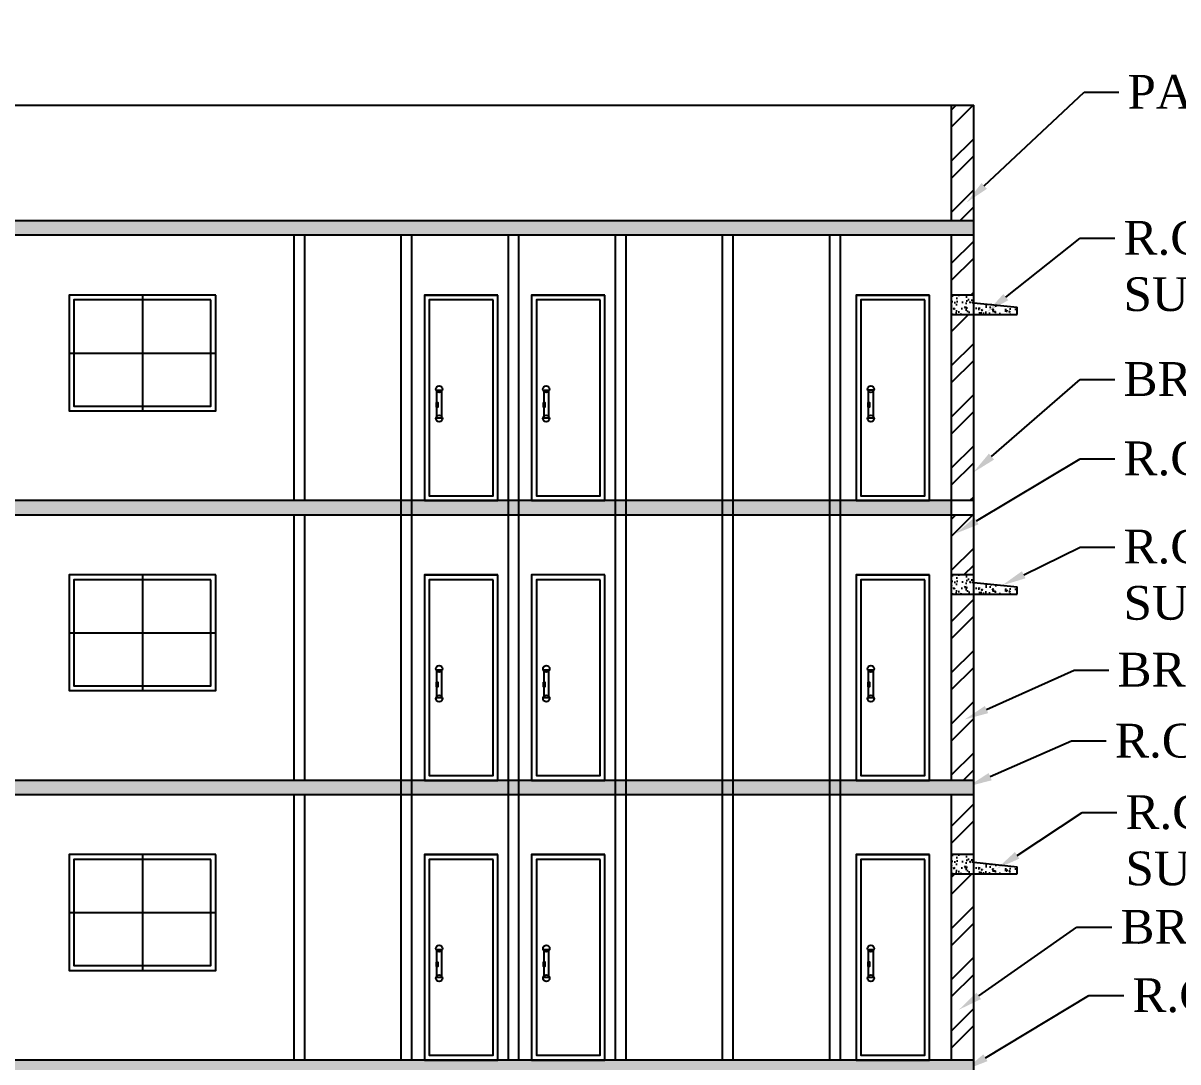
# Model space of a CAD drawing. Header units: metres. Extents: x 16174 to 16363, y 1100 to 1191.
# Drawn here: x 16293.26 to 16305.23, y 1140.09 to 1150.86 of the extents above; entities that cross this region are included whole.
import ezdxf
from ezdxf import colors
from ezdxf.entities.mleader import LeaderData, LeaderLine
from ezdxf.math import Vec2, Vec3

# ---------------------------------------------------------------- set-up
doc = ezdxf.new("R2010")
doc.units = ezdxf.units.M
doc.header["$MEASUREMENT"] = 0
doc.styles.get("Standard").update_dxf_attribs({"font": 'times.ttf'})

msp = doc.modelspace()

# ---------------------------------------------------------------- hatches: boundary and pattern name
h = msp.add_hatch()
h.set_pattern_fill('ANSI32', color=256)
h.set_pattern_definition([(45, (1658.73142, 203.17716), (-0.265165043, 0.265165043), []), (45, (1658.9082, 203.17716), (-0.265165043, 0.265165043), [])])
h.paths.add_polyline_path([(16264.85, 1142.041), (16264.62, 1142.041), (16264.62, 1137.211), (16264.85, 1137.211)])
h.paths.add_polyline_path([(16264.85, 1144.941), (16264.62, 1144.941), (16264.62, 1142.241), (16264.85, 1142.241)])
h.paths.add_polyline_path([(16264.85, 1147.841), (16264.62, 1147.841), (16264.62, 1145.141), (16264.85, 1145.141)])
h.paths.add_polyline_path([(16264.85, 1150.861), (16264.62, 1150.861), (16264.62, 1148.041), (16264.85, 1148.041)])
h.paths.add_polyline_path([(16303.112, 1148.661), (16302.882, 1148.661), (16302.882, 1148.041), (16303.112, 1148.041)])
h.paths.add_polyline_path([(16303.112, 1147.841), (16302.882, 1147.841), (16302.882, 1145.911), (16303.112, 1145.911)])
h.paths.add_polyline_path([(16303.112, 1145.761), (16302.882, 1145.761), (16302.882, 1145.141), (16303.112, 1145.141)])
h.paths.add_polyline_path([(16303.112, 1144.941), (16302.882, 1144.941), (16302.882, 1143.011), (16303.112, 1143.011)])
h.paths.add_polyline_path([(16303.112, 1142.861), (16302.882, 1142.861), (16302.882, 1142.241), (16303.112, 1142.241)])
h.paths.add_polyline_path([(16303.112, 1142.041), (16302.882, 1142.041), (16302.882, 1140.111), (16303.112, 1140.111)])
h.paths.add_polyline_path([(16303.112, 1139.961), (16302.882, 1139.961), (16302.882, 1137.211), (16303.112, 1137.211)])
h.paths.add_polyline_path([(16303.112, 1150.011), (16302.882, 1150.011), (16302.882, 1148.811), (16303.112, 1148.811)])
h = msp.add_hatch()
h.set_pattern_fill('AR-CONC', color=256, scale=0.03)
h.set_pattern_definition([(50, (1658.73142, 203.17716), (0.2151780548, -0.0188256405), [0.0225, -0.2475]), (355, (1658.73142, 203.17716), (-0.0416254, 0.22565764), [0.018, -0.198]), (100.4514445, (1658.74935, 203.17559), (0.173552654, 0.2068319973), [0.0191220576, -0.2103426336]), (46.1842, (1658.73142, 203.23716), (0.320172399, -0.049655784), [0.03375, -0.37125]), (96.6356355, (1658.7581, 203.23302), (0.280398584, 0.29223558), [0.0286831026, -0.315514128]), (351.184164, (1658.73142, 203.23716), (0.2803985835, 0.29223558), [0.027, -0.297]), (21, (1658.76142, 203.22216), (0.1790721156, -0.1207856672), [0.0225, -0.2475]), (326, (1658.76142, 203.22216), (0.0729945996, 0.2175450135), [0.018, -0.198]), (71.4514447, (1658.77635, 203.2121), (0.252066713, 0.0967593458), [0.019122057, -0.2103426336]), (37.5, (1658.73142, 203.17716), (0.0036479566, 0.09986815615), [0, -0.1956, 0, -0.201, 0, -0.19875]), (7.5, (1658.73142, 203.17716), (0.0789208612, 0.1183235136), [0, -0.1146, 0, -0.1911, 0, -0.07575]), (327.5, (1658.66452, 203.17716), (0.16014673085, -0.0067664615), [0, -0.075, 0, -0.234, 0, -0.3105]), (317.5, (1658.63452, 203.17716), (0.1749558508, 0.0300314947), [0, -0.0975, 0, -0.1554, 0, -0.2205])])
h.paths.add_polyline_path([(16303.112, 1140.111), (16273.44, 1140.111), (16273.44, 1139.961), (16303.112, 1139.961)])
h.paths.add_polyline_path([(16303.112, 1143.011), (16273.44, 1143.011), (16273.44, 1142.861), (16303.112, 1142.861)])
h.paths.add_polyline_path([(16302.882, 1145.911), (16273.44, 1145.911), (16273.44, 1145.761), (16302.882, 1145.761)])
h.paths.add_polyline_path([(16303.112, 1148.811), (16273.44, 1148.811), (16273.44, 1148.661), (16303.112, 1148.661)])
h = msp.add_hatch()
h.set_pattern_fill('AR-CONC', color=256, scale=0.02)
h.set_pattern_definition([(50, (12084.82297, 1180.23235), (0.1434520365, -0.012550427), [0.015, -0.165]), (355, (12084.82297, 1180.23235), (-0.0277502667, 0.1504384267), [0.012, -0.132]), (100.4514445, (12084.83493, 1180.2313), (0.1157017693, 0.137887998), [0.0127480384, -0.1402284224]), (46.1842, (12084.82297, 1180.27235), (0.213448266, -0.033103856), [0.0225, -0.2475]), (96.6356355, (12084.84076, 1180.26959), (0.186932389, 0.19482372), [0.019122068, -0.210342752]), (351.184164, (12084.82297, 1180.27235), (0.186932389, 0.19482372), [0.018, -0.198]), (21, (12084.84297, 1180.26235), (0.1193814104, -0.080523778), [0.015, -0.165]), (326, (12084.84297, 1180.26235), (0.0486630664, 0.145030009), [0.012, -0.132]), (71.4514447, (12084.85292, 1180.25564), (0.1680444753, 0.0645062306), [0.012748038, -0.1402284224]), (37.5, (12084.822974, 1180.232346), (0.00243197106, 0.06657877077), [0, -0.1304, 0, -0.134, 0, -0.1325]), (7.5, (12084.822974, 1180.232346), (0.0526139075, 0.0788823424), [0, -0.0764, 0, -0.1274, 0, -0.0505]), (327.5, (12084.778374, 1180.232346), (0.10676448723, -0.00451097435), [0, -0.05, 0, -0.156, 0, -0.207]), (317.5, (12084.75837, 1180.23235), (0.1166372339, 0.0200209965), [0, -0.065, 0, -0.1036, 0, -0.147])])
h.paths.add_polyline_path([(16302.882, 1148.041), (16303.112, 1148.041), (16303.112, 1147.962), (16303.562, 1147.916), (16303.562, 1147.841), (16303.082, 1147.841), (16302.882, 1147.841)])
h = msp.add_hatch()
h.set_pattern_fill('AR-CONC', color=256, scale=0.02)
h.set_pattern_definition([(50, (12084.82297, 1177.33235), (0.1434520365, -0.012550427), [0.015, -0.165]), (355, (12084.82297, 1177.33235), (-0.0277502667, 0.1504384267), [0.012, -0.132]), (100.4514445, (12084.83493, 1177.3313), (0.1157017693, 0.137887998), [0.0127480384, -0.1402284224]), (46.1842, (12084.82297, 1177.37235), (0.213448266, -0.033103856), [0.0225, -0.2475]), (96.6356355, (12084.84076, 1177.36959), (0.186932389, 0.19482372), [0.019122068, -0.210342752]), (351.184164, (12084.82297, 1177.37235), (0.186932389, 0.19482372), [0.018, -0.198]), (21, (12084.84297, 1177.36235), (0.1193814104, -0.080523778), [0.015, -0.165]), (326, (12084.84297, 1177.36235), (0.0486630664, 0.145030009), [0.012, -0.132]), (71.4514447, (12084.85292, 1177.35564), (0.1680444753, 0.0645062306), [0.012748038, -0.1402284224]), (37.5, (12084.822974, 1177.332346), (0.00243197106, 0.06657877077), [0, -0.1304, 0, -0.134, 0, -0.1325]), (7.5, (12084.822974, 1177.332346), (0.0526139075, 0.0788823424), [0, -0.0764, 0, -0.1274, 0, -0.0505]), (327.5, (12084.778374, 1177.332346), (0.10676448723, -0.00451097435), [0, -0.05, 0, -0.156, 0, -0.207]), (317.5, (12084.75837, 1177.33235), (0.1166372339, 0.0200209965), [0, -0.065, 0, -0.1036, 0, -0.147])])
h.paths.add_polyline_path([(16302.882, 1145.141), (16303.112, 1145.141), (16303.112, 1145.062), (16303.562, 1145.016), (16303.562, 1144.941), (16303.082, 1144.941), (16302.882, 1144.941)])
h = msp.add_hatch()
h.set_pattern_fill('AR-CONC', color=256, scale=0.02)
h.set_pattern_definition([(50, (12084.82297, 1174.43235), (0.1434520365, -0.012550427), [0.015, -0.165]), (355, (12084.82297, 1174.43235), (-0.0277502667, 0.1504384267), [0.012, -0.132]), (100.4514445, (12084.83493, 1174.4313), (0.1157017693, 0.137887998), [0.0127480384, -0.1402284224]), (46.1842, (12084.82297, 1174.47235), (0.213448266, -0.033103856), [0.0225, -0.2475]), (96.6356355, (12084.84076, 1174.46959), (0.186932389, 0.19482372), [0.019122068, -0.210342752]), (351.184164, (12084.82297, 1174.47235), (0.186932389, 0.19482372), [0.018, -0.198]), (21, (12084.84297, 1174.46235), (0.1193814104, -0.080523778), [0.015, -0.165]), (326, (12084.84297, 1174.46235), (0.0486630664, 0.145030009), [0.012, -0.132]), (71.4514447, (12084.85292, 1174.45564), (0.1680444753, 0.0645062306), [0.012748038, -0.1402284224]), (37.5, (12084.822974, 1174.432346), (0.00243197106, 0.06657877077), [0, -0.1304, 0, -0.134, 0, -0.1325]), (7.5, (12084.822974, 1174.432346), (0.0526139075, 0.0788823424), [0, -0.0764, 0, -0.1274, 0, -0.0505]), (327.5, (12084.778374, 1174.432346), (0.10676448723, -0.00451097435), [0, -0.05, 0, -0.156, 0, -0.207]), (317.5, (12084.75837, 1174.43235), (0.1166372339, 0.0200209965), [0, -0.065, 0, -0.1036, 0, -0.147])])
h.paths.add_polyline_path([(16302.882, 1142.241), (16303.112, 1142.241), (16303.112, 1142.162), (16303.562, 1142.116), (16303.562, 1142.041), (16303.082, 1142.041), (16302.882, 1142.041)])

# ---------------------------------------------------------------- linework, layer by layer
for p, q in [((16273.67, 1150.011), (16303.112, 1150.011)), ((16302.882, 1148.811), (16302.882, 1150.011)), ((16303.112, 1136.911), (16303.112, 1150.011)), ((16303.112, 1148.811), (16273.44, 1148.811)), ((16303.112, 1148.661), (16273.44, 1148.661)), ((16296.071, 1145.911), (16296.071, 1148.661)), ((16296.181, 1145.911), (16296.181, 1148.661)), ((16297.181, 1140.111), (16297.181, 1148.661)), ((16297.291, 1140.111), (16297.291, 1148.661)), ((16298.291, 1140.111), (16298.291, 1148.661)), ((16298.401, 1140.111), (16298.401, 1148.661)), ((16299.401, 1145.911), (16299.401, 1148.661)), ((16299.401, 1140.111), (16299.401, 1148.661)), ((16299.511, 1140.111), (16299.51, 1148.661)), ((16299.511, 1145.911), (16299.511, 1148.661)), ((16300.511, 1140.111), (16300.511, 1148.661)), ((16300.511, 1140.111), (16300.511, 1148.661)), ((16300.621, 1140.111), (16300.621, 1148.661)), ((16301.621, 1140.111), (16301.621, 1148.661)), ((16301.731, 1140.111), (16301.731, 1148.661)), ((16302.882, 1143.011), (16302.882, 1148.661)), ((16294.5, 1148.041), (16294.5, 1146.841)), ((16297.422, 1148.041), (16298.182, 1148.041)), ((16298.532, 1148.041), (16299.292, 1148.041)), ((16301.894, 1148.041), (16302.654, 1148.041)), ((16303.112, 1148.041), (16302.882, 1148.041)), ((16303.112, 1147.841), (16303.112, 1148.041)), ((16303.112, 1147.962), (16303.562, 1147.916)), ((16302.882, 1147.841), (16303.562, 1147.841)), ((16303.562, 1147.841), (16303.562, 1147.916)), ((16293.74, 1147.441), (16295.26, 1147.441)), ((16293.74, 1146.841), (16295.26, 1146.841)), ((16303.112, 1145.911), (16273.44, 1145.911)), ((16303.112, 1145.761), (16273.44, 1145.761)), ((16296.071, 1143.011), (16296.071, 1145.761)), ((16296.181, 1143.011), (16296.181, 1145.761)), ((16299.401, 1143.011), (16299.401, 1145.761)), ((16299.511, 1143.011), (16299.511, 1145.761)), ((16294.5, 1145.141), (16294.5, 1143.941)), ((16297.422, 1145.141), (16298.182, 1145.141)), ((16301.894, 1145.141), (16302.654, 1145.141)), ((16303.112, 1145.141), (16302.882, 1145.141)), ((16303.112, 1144.941), (16303.112, 1145.141)), ((16303.112, 1145.062), (16303.562, 1145.016)), ((16303.562, 1144.941), (16303.562, 1145.016)), ((16302.882, 1144.941), (16303.562, 1144.941)), ((16293.74, 1144.541), (16295.26, 1144.541)), ((16293.74, 1143.941), (16295.26, 1143.941)), ((16303.112, 1143.011), (16273.44, 1143.011)), ((16303.112, 1142.861), (16273.44, 1142.861)), ((16296.071, 1140.111), (16296.071, 1142.861)), ((16296.181, 1140.111), (16296.181, 1142.861)), ((16299.401, 1140.111), (16299.401, 1142.861)), ((16299.511, 1140.111), (16299.511, 1142.861)), ((16302.882, 1140.111), (16302.882, 1142.861)), ((16294.5, 1142.241), (16294.5, 1141.041)), ((16297.422, 1142.241), (16298.182, 1142.241)), ((16298.532, 1142.241), (16299.292, 1142.241)), ((16301.894, 1142.241), (16302.654, 1142.241)), ((16303.112, 1142.241), (16302.882, 1142.241)), ((16303.112, 1142.041), (16303.112, 1142.241)), ((16303.112, 1142.162), (16303.562, 1142.116)), ((16303.562, 1142.041), (16303.562, 1142.116)), ((16302.882, 1142.041), (16303.562, 1142.041)), ((16293.74, 1141.641), (16295.26, 1141.641)), ((16293.74, 1141.041), (16295.26, 1141.041)), ((16303.112, 1140.111), (16273.44, 1140.111))]:
    msp.add_line(p, q)
for points in [[(16295.26, 1148.041), (16293.74, 1148.041), (16293.74, 1146.841), (16295.26, 1146.841)], [(16295.21, 1147.991), (16293.79, 1147.991), (16293.79, 1146.891), (16295.21, 1146.891)], [(16298.182, 1148.041), (16297.422, 1148.041), (16297.422, 1145.911), (16298.182, 1145.911)], [(16298.132, 1147.991), (16297.472, 1147.991), (16297.472, 1145.961), (16298.132, 1145.961)], [(16299.292, 1148.041), (16298.532, 1148.041), (16298.532, 1145.911), (16299.292, 1145.911)], [(16299.242, 1147.991), (16298.582, 1147.991), (16298.582, 1145.961), (16299.242, 1145.961)], [(16302.654, 1148.041), (16301.894, 1148.041), (16301.894, 1145.911), (16302.654, 1145.911)], [(16302.604, 1147.991), (16301.944, 1147.991), (16301.944, 1145.961), (16302.604, 1145.961)], [(16297.551, 1147.057), (16297.597, 1147.057), (16297.597, 1146.766), (16297.551, 1146.766)], [(16298.661, 1147.057), (16298.707, 1147.057), (16298.707, 1146.766), (16298.661, 1146.766)], [(16302.023, 1147.058), (16302.069, 1147.058), (16302.069, 1146.767), (16302.023, 1146.767)], [(16297.545, 1146.928), (16297.56, 1146.928), (16297.56, 1146.88), (16297.545, 1146.88)], [(16298.655, 1146.928), (16298.67, 1146.928), (16298.67, 1146.88), (16298.655, 1146.88)], [(16302.017, 1146.929), (16302.032, 1146.929), (16302.032, 1146.88), (16302.017, 1146.88)], [(16295.26, 1145.141), (16293.74, 1145.141), (16293.74, 1143.941), (16295.26, 1143.941)], [(16295.21, 1145.091), (16293.79, 1145.091), (16293.79, 1143.991), (16295.21, 1143.991)], [(16298.182, 1145.141), (16297.422, 1145.141), (16297.422, 1143.011), (16298.182, 1143.011)], [(16298.132, 1145.091), (16297.472, 1145.091), (16297.472, 1143.061), (16298.132, 1143.061)], [(16299.292, 1145.141), (16298.532, 1145.141), (16298.532, 1143.011), (16299.292, 1143.011)], [(16299.242, 1145.091), (16298.582, 1145.091), (16298.582, 1143.061), (16299.242, 1143.061)], [(16302.654, 1145.141), (16301.894, 1145.141), (16301.894, 1143.011), (16302.654, 1143.011)], [(16302.604, 1145.091), (16301.944, 1145.091), (16301.944, 1143.061), (16302.604, 1143.061)], [(16297.551, 1144.157), (16297.597, 1144.157), (16297.597, 1143.866), (16297.551, 1143.866)], [(16298.661, 1144.158), (16298.707, 1144.158), (16298.707, 1143.867), (16298.661, 1143.867)], [(16302.023, 1144.158), (16302.069, 1144.158), (16302.069, 1143.867), (16302.023, 1143.867)], [(16297.545, 1144.028), (16297.56, 1144.028), (16297.56, 1143.98), (16297.545, 1143.98)], [(16298.655, 1144.029), (16298.67, 1144.029), (16298.67, 1143.98), (16298.655, 1143.98)], [(16302.017, 1144.029), (16302.032, 1144.029), (16302.032, 1143.98), (16302.017, 1143.98)], [(16295.26, 1142.241), (16293.74, 1142.241), (16293.74, 1141.041), (16295.26, 1141.041)], [(16298.182, 1142.241), (16297.422, 1142.241), (16297.422, 1140.111), (16298.182, 1140.111)], [(16299.292, 1142.241), (16298.532, 1142.241), (16298.532, 1140.111), (16299.292, 1140.111)], [(16302.654, 1142.241), (16301.894, 1142.241), (16301.894, 1140.111), (16302.654, 1140.111)], [(16295.21, 1142.191), (16293.79, 1142.191), (16293.79, 1141.091), (16295.21, 1141.091)], [(16298.132, 1142.191), (16297.472, 1142.191), (16297.472, 1140.161), (16298.132, 1140.161)], [(16299.242, 1142.191), (16298.582, 1142.191), (16298.582, 1140.161), (16299.242, 1140.161)], [(16302.604, 1142.191), (16301.944, 1142.191), (16301.944, 1140.161), (16302.604, 1140.161)], [(16297.551, 1141.257), (16297.597, 1141.257), (16297.597, 1140.966), (16297.551, 1140.966)], [(16298.661, 1141.258), (16298.707, 1141.258), (16298.707, 1140.967), (16298.661, 1140.967)], [(16302.023, 1141.258), (16302.069, 1141.258), (16302.069, 1140.967), (16302.023, 1140.967)], [(16297.545, 1141.128), (16297.56, 1141.128), (16297.56, 1141.08), (16297.545, 1141.08)], [(16298.655, 1141.129), (16298.67, 1141.129), (16298.67, 1141.08), (16298.655, 1141.08)], [(16302.017, 1141.129), (16302.032, 1141.129), (16302.032, 1141.08), (16302.017, 1141.08)]]:
    msp.add_lwpolyline(points, close=True)
for centre in [(16297.573, 1147.067), (16298.683, 1147.067), (16302.045, 1147.067), (16297.573, 1146.761), (16298.683, 1146.761), (16302.045, 1146.761), (16297.573, 1144.167), (16298.684, 1144.167), (16302.045, 1144.167), (16297.573, 1143.861), (16298.684, 1143.861), (16302.045, 1143.861), (16297.573, 1141.267), (16298.684, 1141.267), (16302.045, 1141.267), (16297.573, 1140.961), (16298.684, 1140.961), (16302.045, 1140.961)]:
    msp.add_circle(centre, 0.0342)

# ---------------------------------------------------------------- leaders
ml = msp.add_multileader_mtext('Standard')
ml.set_content('PARAPET WALL', color=256)
ml.set_leader_properties()
ml.build(insert=Vec2(0, 0))
ml.multileader.update_dxf_attribs({"dogleg_length": 0.36, "arrow_head_size": 0.25})
ctx = ml.context
ctx.base_point, ctx.char_height, ctx.arrow_head_size, ctx.landing_gap_size, ctx.plane_origin = Vec3(16304.615, 1150.145), 0.35, 0.25, 0.09, Vec3(16306.628, 1148.758)
notes = []
notes.append((ctx, [(0, (1, 1, 0), (16304.255, 1150.145), (1, 0), 0.36, [(0, [(16303.039, 1149.002)], 0, [])])]))
ctx.mtext.insert, ctx.mtext.flow_direction = Vec3(16304.705, 1150.324), 5
ml = msp.add_multileader_mtext('Standard')
ml.set_content('R.C.C LINTEL \\PSUNSHADE0.15THK', color=256)
ml.set_leader_properties()
ml.build(insert=Vec2(0, 0))
ml.multileader.update_dxf_attribs({"dogleg_length": 0.36, "arrow_head_size": 0.25})
ctx = ml.context
ctx.base_point, ctx.char_height, ctx.arrow_head_size, ctx.landing_gap_size, ctx.plane_origin = Vec3(16304.574, 1148.63), 0.35, 0.25, 0.09, Vec3(16308.536, 1148.388)
notes.append((ctx, [(0, (1, 1, 0), (16304.214, 1148.63), (1, 0), 0.36, [(0, [(16303.249, 1147.865)], 0, [])])]))
ctx.mtext.insert, ctx.mtext.flow_direction = Vec3(16304.664, 1148.81), 5
ml = msp.add_multileader_mtext('Standard')
ml.set_content('BRICK WORK 0.23 THK', color=256)
ml.set_leader_properties()
ml.build(insert=Vec2(0, 0))
ml.multileader.update_dxf_attribs({"dogleg_length": 0.36, "arrow_head_size": 0.25})
ctx = ml.context
ctx.base_point, ctx.char_height, ctx.arrow_head_size, ctx.landing_gap_size, ctx.plane_origin = Vec3(16304.574, 1147.168), 0.35, 0.25, 0.09, Vec3(16309.268, 1146.354)
notes.append((ctx, [(0, (1, 1, 0), (16304.214, 1147.168), (1, 0), 0.36, [(0, [(16303.108, 1146.203)], 0, [])])]))
ctx.mtext.insert, ctx.mtext.flow_direction = Vec3(16304.664, 1147.347), 5
ml = msp.add_multileader_mtext('Standard')
ml.set_content('R.C.C CONCRETE 0.15 THK', color=256)
ml.set_leader_properties()
ml.build(insert=Vec2(0, 0))
ml.multileader.update_dxf_attribs({"dogleg_length": 0.36, "arrow_head_size": 0.25})
ctx = ml.context
ctx.base_point, ctx.char_height, ctx.arrow_head_size, ctx.landing_gap_size, ctx.plane_origin = Vec3(16304.574, 1146.345), 0.35, 0.25, 0.09, Vec3(16303.908, 1148.194)
notes.append((ctx, [(0, (1, 1, 0), (16304.214, 1146.345), (1, 0), 0.36, [(0, [(16302.927, 1145.571)], 0, [])])]))
ctx.mtext.insert, ctx.mtext.flow_direction = Vec3(16304.664, 1146.524), 5
ml = msp.add_multileader_mtext('Standard')
ml.set_content('R.C.C LINTEL \\PSUNSHADE0.15THK', color=256)
ml.set_leader_properties()
ml.build(insert=Vec2(0, 0))
ml.multileader.update_dxf_attribs({"dogleg_length": 0.36, "arrow_head_size": 0.25})
ctx = ml.context
ctx.base_point, ctx.char_height, ctx.arrow_head_size, ctx.landing_gap_size, ctx.plane_origin = Vec3(16304.574, 1145.43), 0.35, 0.25, 0.09, Vec3(16308.536, 1145.188)
notes.append((ctx, [(0, (1, 1, 0), (16304.214, 1145.43), (1, 0), 0.36, [(0, [(16303.406, 1145.032)], 0, [])])]))
ctx.mtext.insert, ctx.mtext.flow_direction = Vec3(16304.664, 1145.61), 5
ml = msp.add_multileader_mtext('Standard')
ml.set_content('BRICK WORK 0.23 THK', color=256)
ml.set_leader_properties()
ml.build(insert=Vec2(0, 0))
ml.multileader.update_dxf_attribs({"dogleg_length": 0.36, "arrow_head_size": 0.25})
ctx = ml.context
ctx.base_point, ctx.char_height, ctx.arrow_head_size, ctx.landing_gap_size, ctx.plane_origin = Vec3(16304.512, 1144.155), 0.35, 0.25, 0.09, Vec3(16309.205, 1143.342)
notes.append((ctx, [(0, (1, 1, 0), (16304.152, 1144.155), (1, 0), 0.36, [(0, [(16303.017, 1143.642)], 0, [])])]))
ctx.mtext.insert, ctx.mtext.flow_direction = Vec3(16304.602, 1144.334), 5
ml = msp.add_multileader_mtext('Standard')
ml.set_content('R.C.C CONCRETE 0.15 THK', color=256)
ml.set_leader_properties()
ml.build(insert=Vec2(0, 0))
ml.multileader.update_dxf_attribs({"dogleg_length": 0.36, "arrow_head_size": 0.25})
ctx = ml.context
ctx.base_point, ctx.char_height, ctx.arrow_head_size, ctx.landing_gap_size, ctx.plane_origin = Vec3(16304.486, 1143.42), 0.35, 0.25, 0.09, Vec3(16303.819, 1145.269)
notes.append((ctx, [(0, (1, 1, 0), (16304.126, 1143.42), (1, 0), 0.36, [(0, [(16303.054, 1142.949)], 0, [])])]))
ctx.mtext.insert, ctx.mtext.flow_direction = Vec3(16304.576, 1143.598), 5
ml = msp.add_multileader_mtext('Standard')
ml.set_content('R.C.C LINTEL \\PSUNSHADE0.15THK', color=256)
ml.set_leader_properties()
ml.build(insert=Vec2(0, 0))
ml.multileader.update_dxf_attribs({"dogleg_length": 0.36, "arrow_head_size": 0.25})
ctx = ml.context
ctx.base_point, ctx.char_height, ctx.arrow_head_size, ctx.landing_gap_size, ctx.plane_origin = Vec3(16304.594, 1142.678), 0.35, 0.25, 0.09, Vec3(16308.556, 1142.435)
notes.append((ctx, [(0, (1, 1, 0), (16304.234, 1142.678), (1, 0), 0.36, [(0, [(16303.353, 1142.096)], 0, [])])]))
ctx.mtext.insert, ctx.mtext.flow_direction = Vec3(16304.684, 1142.857), 5
ml = msp.add_multileader_mtext('Standard')
ml.set_content('BRICK WORK 0.23 THK', color=256)
ml.set_leader_properties()
ml.build(insert=Vec2(0, 0))
ml.multileader.update_dxf_attribs({"dogleg_length": 0.36, "arrow_head_size": 0.25})
ctx = ml.context
ctx.base_point, ctx.char_height, ctx.arrow_head_size, ctx.landing_gap_size, ctx.plane_origin = Vec3(16304.542, 1141.489), 0.35, 0.25, 0.09, Vec3(16309.236, 1140.676)
notes.append((ctx, [(0, (1, 1, 0), (16304.182, 1141.489), (1, 0), 0.36, [(0, [(16302.959, 1140.634)], 0, [])])]))
ctx.mtext.insert, ctx.mtext.flow_direction = Vec3(16304.632, 1141.668), 5
ml = msp.add_multileader_mtext('Standard')
ml.set_content('R.C.C CONCRETE 0.15 THK', color=256)
ml.set_leader_properties()
ml.build(insert=Vec2(0, 0))
ml.multileader.update_dxf_attribs({"dogleg_length": 0.36, "arrow_head_size": 0.25})
ctx = ml.context
ctx.base_point, ctx.char_height, ctx.arrow_head_size, ctx.landing_gap_size, ctx.plane_origin = Vec3(16304.666, 1140.781), 0.35, 0.25, 0.09, Vec3(16304, 1142.63)
notes.append((ctx, [(0, (1, 1, 0), (16304.306, 1140.781), (1, 0), 0.36, [(0, [(16303.019, 1140.007)], 0, [])])]))
ctx.mtext.insert, ctx.mtext.flow_direction = Vec3(16304.756, 1140.96), 5
for ctx, leaders in notes:
    for number, flags, end, landing, length, lines in leaders:
        leader = LeaderData()
        leader.index, (leader.has_last_leader_line, leader.has_dogleg_vector, leader.attachment_direction) = number, flags
        leader.last_leader_point, leader.dogleg_vector, leader.dogleg_length = Vec3(end), Vec3(landing), length
        for number, points, colour, breaks in lines:
            line = LeaderLine()
            line.index, line.vertices, line.color, line.breaks = number, Vec3.list(points), colors.encode_raw_color(colour), breaks
            leader.lines.append(line)
        ctx.leaders.append(leader)

doc.saveas('drawing.dxf')
